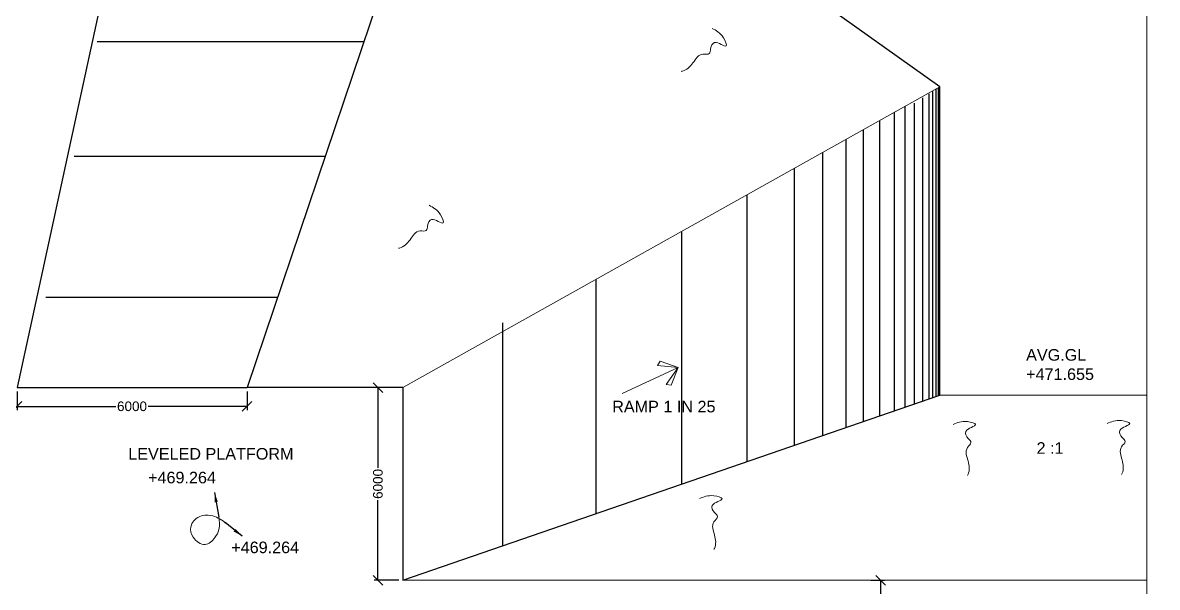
# Model space of a CAD drawing. Extents: x -793889 to 280349, y -1411811 to 21515.
# Drawn here: x -396948 to -367533, y -430370 to -415725 of the extents above; entities that cross this region are included whole.
import ezdxf

# ---------------------------------------------------------------- set-up
doc = ezdxf.new("R2010")
doc.units = 0
doc.header["$LTSCALE"] = 800
doc.header["$MEASUREMENT"] = 0
doc.layers.get('0').update_dxf_attribs({"linetype": 'CONTINUOUS'})
doc.layers.get('Defpoints').update_dxf_attribs({"linetype": 'CONTINUOUS'})
doc.layers.add('HAT', color=8, linetype='CONTINUOUS')
doc.layers.add('PLAN', color=10, linetype='CONTINUOUS')
doc.styles.add('ROMANS', font='swiss.ttf')
doc.dimstyles.new('Aqueduct', dxfattribs={"dimscale": 0, "dimtxt": 250, "dimasz": 250, "dimexe": 100, "dimexo": 100, "dimgap": 50, "dimtad": 0, "dimdec": 0, "dimdsep": 46, "dimtxsty": 'ROMANS', "dimblk": 'OBLIQUE', "dimcen": 2.5, "dimclrd": 8, "dimclre": 8, "dimclrt": 7, "dimadec": 0, "dimazin": 0, "dimtfac": 1, "dimtdec": 0, "dimtmove": 2, "dimatfit": 3, "dimfxl": 100, "dimtolj": 1, "dimtzin": 0, "dimarcsym": 0})

# ---------------------------------------------------------------- blocks, each defined once
blk = doc.blocks.new('_OBLIQUE')
at = {"color": 0, "linetype": 'ByBlock'}
blk.add_line((-0.5, -0.5), (0.5, 0.5), dxfattribs=at)
blk = doc.blocks.new('*D237')
at = {"color": 8, "lineweight": -2, "ltscale": 0.25, "transparency": 16777216}
for p, q in [((-374964, -430188), (-374609, -430188)), ((-374709, -430188), (-374709, -431266)), ((-374709, -433188), (-374709, -432110)), ((-374964, -433188), (-374609, -433188))]:
    blk.add_line(p, q, dxfattribs=at)
at = {"layer": 'Defpoints', "color": 0, "ltscale": 0.25, "transparency": 16777216}
for p in [(-375064, -430188), (-374709, -430188), (-375064, -433188)]:
    blk.add_point(p, dxfattribs=at)
at = {"color": 8, "lineweight": -2, "ltscale": 0.25, "transparency": 16777216, "xscale": 250, "yscale": 250, "zscale": 250}
for p, rotation in [((-374709, -430188), 90), ((-374709, -433188), 270)]:
    blk.add_blockref('_OBLIQUE', p, dxfattribs=dict(at, rotation=rotation))
at = {"color": 7, "ltscale": 0.25, "transparency": 16777216, "insert": (-374709, -431688), "char_height": 250, "attachment_point": 5, "rotation": 90, "style": 'ROMANS'}
blk.add_mtext('\\A1;3000', dxfattribs=at)
blk = doc.blocks.new('*D249')
at = {"color": 8, "lineweight": -2, "ltscale": 0.25, "transparency": 16777216}
for p, q in [((-397095, -425288), (-397095, -425776)), ((-391132, -425288), (-391132, -425776)), ((-397095, -425676), (-394534, -425676)), ((-391132, -425676), (-393694, -425676))]:
    blk.add_line(p, q, dxfattribs=at)
at = {"layer": 'Defpoints', "color": 0, "ltscale": 0.25, "transparency": 16777216}
for p in [(-397095, -425188), (-391132, -425188), (-391132, -425676)]:
    blk.add_point(p, dxfattribs=at)
at = {"color": 8, "lineweight": -2, "ltscale": 0.25, "transparency": 16777216, "xscale": 250, "yscale": 250, "zscale": 250, "rotation": 180}
blk.add_blockref('_OBLIQUE', (-397095, -425676), dxfattribs=at)
at = {"color": 8, "lineweight": -2, "ltscale": 0.25, "transparency": 16777216, "xscale": 250, "yscale": 250, "zscale": 250}
blk.add_blockref('_OBLIQUE', (-391132, -425676), dxfattribs=at)
at = {"color": 7, "ltscale": 0.25, "transparency": 16777216, "insert": (-394114, -425676), "char_height": 250, "attachment_point": 5, "style": 'ROMANS'}
blk.add_mtext('\\A1;6000', dxfattribs=at)
blk = doc.blocks.new('*D250')
at = {"color": 8, "lineweight": -2, "ltscale": 0.25, "transparency": 16777216}
for p, q in [((-387197, -425188), (-387839, -425188)), ((-387739, -425188), (-387739, -427268)), ((-387739, -430188), (-387739, -428108)), ((-387197, -430188), (-387839, -430188))]:
    blk.add_line(p, q, dxfattribs=at)
at = {"layer": 'Defpoints', "color": 0, "ltscale": 0.25, "transparency": 16777216}
for p in [(-387097, -425188), (-387739, -430188), (-387097, -430188)]:
    blk.add_point(p, dxfattribs=at)
at = {"color": 8, "lineweight": -2, "ltscale": 0.25, "transparency": 16777216, "xscale": 250, "yscale": 250, "zscale": 250}
for p, rotation in [((-387739, -425188), 90), ((-387739, -430188), 270)]:
    blk.add_blockref('_OBLIQUE', p, dxfattribs=dict(at, rotation=rotation))
at = {"color": 7, "ltscale": 0.25, "transparency": 16777216, "insert": (-387739, -427688), "char_height": 250, "attachment_point": 5, "rotation": 90, "style": 'ROMANS'}
blk.add_mtext('\\A1;6000', dxfattribs=at)

msp = doc.modelspace()

# ---------------------------------------------------------------- linework, layer by layer
at = {"ltscale": 0.25}
for p, q in [((-393495.39827, -408588.07047), (-397095.39827, -425188.07047)), ((-385529.88771, -408588.07047), (-391131.98405, -425188.07047)), ((-373175.27818, -417388.07047), (-385529.88771, -408588.07047)), ((-395021.16655, -416216.91187), (-388104.43618, -416216.91187)), ((-373175.27818, -425388.07047), (-373175.27818, -417388.07047)), ((-373620.62029, -417675.9719), (-373620.62029, -425541.6179)), ((-373456.74332, -417570.02995), (-373456.74332, -425485.11552)), ((-373358.34616, -417506.41889), (-373358.34616, -425451.18963)), ((-373270.9625, -417449.92776), (-373270.9625, -425421.06102)), ((-373211.37848, -417411.40832), (-373211.37848, -425400.51733)), ((-374078.43262, -417894.08638), (-374078.43262, -425699.46488)), ((-373838.18956, -417816.62445), (-373838.18956, -425616.63259)), ((-374737.53334, -418263.3648), (-374737.53334, -425926.71314)), ((-374358.10389, -418050.77953), (-374358.10389, -425795.89143)), ((-375159.95236, -418500.03612), (-375159.95236, -426072.35702)), ((-375612.28695, -418753.46841), (-375612.28695, -426228.31535)), ((-376210.6151, -419088.69741), (-376210.6151, -426434.61012)), ((-395614.57434, -419183.9508), (-389105.73967, -419183.9508)), ((-376944.80332, -419500.04557), (-376944.80332, -426687.74745)), ((-378175.32159, -420189.47563), (-378175.32159, -427112.01211)), ((-379870.14659, -421139.04568), (-379870.14659, -427696.36291)), ((-382089.06671, -422382.25374), (-382089.06671, -428461.41402)), ((-396346.06818, -422841.42), (-390340.04658, -422841.42)), ((-384504.95999, -423512.3982), (-384504.95999, -429294.37859)), ((-397095.39827, -425188.07047), (-391131.98405, -425188.07047)), ((-387096.98405, -425188.07047), (-391131.98405, -425188.07047)), ((-387096.98405, -425188.07047), (-387096.98405, -430188.07047)), ((-387096.98405, -430188.07047), (-373175.27818, -425388.07047))]:
    msp.add_line(p, q, dxfattribs=at)
at = {"layer": 'HAT', "color": 4, "lineweight": 13, "ltscale": 0.25}
for p, q in [((-373175.27818, -417388.07047), (-387096.98405, -425188.07047)), ((-367802.40838, -425388.07047), (-373175.27818, -425388.07047)), ((-367802.40838, -430188.07047), (-387096.98405, -430188.07047))]:
    msp.add_line(p, q, dxfattribs=at)
at = {"layer": 'HAT', "color": 1, "lineweight": 13, "ltscale": 0.25}
for p, q in [((-381403.82706, -425341.7285), (-379954.25636, -424666.40371)), ((-380494.11287, -424617.2206), (-380419.74715, -424508.5455)), ((-379954.25636, -424666.40371), (-380494.11287, -424617.2206)), ((-380494.11287, -424617.2206), (-380494.11287, -424617.2206)), ((-380419.74715, -424508.5455), (-379954.25636, -424666.40371)), ((-379954.25636, -424666.40371), (-380263.90632, -425111.35419)), ((-380132.86411, -425124.33401), (-379954.25636, -424666.40371)), ((-380263.90632, -425111.35419), (-380263.90632, -425111.35419)), ((-380263.90632, -425111.35419), (-380132.86411, -425124.33401))]:
    msp.add_line(p, q, dxfattribs=at)
at = {"layer": 'HAT', "color": 9, "lineweight": 13, "ltscale": 0.25}
msp.add_lwpolyline([(-367802.40838, -403991.61636), (-367802.40838, -438615.26972), (-367532.94997, -438615.26972), (-368287.92432, -438913.29486), (-367802.40838, -438913.29486), (-367802.40838, -482725.6793)], dxfattribs=at)
at = {"layer": 'HAT', "lineweight": 13, "ltscale": 0.25}
msp.add_spline([(-391260.02146, -429043.20908), (-391703.96305, -428687.25586), (-392067.02792, -428504.17035), (-392373.86268, -428539.47179), (-392588.04352, -428797.04253), (-392526.51888, -429072.63628), (-392220.6594, -429260.96078), (-391963.45683, -429078.77277), (-391859.72985, -428874.57872), (-391873.29257, -428493.64014), (-391927.11963, -428145.23401)], degree=3, dxfattribs=at)
at = {"layer": 'PLAN', "lineweight": 13}
for points in [[(-379076.48356, -415872.11734), (-378783.82067, -416118.28482), (-378711.33946, -416329.16743), (-379011.13564, -416242.2925), (-379114.31576, -416401.52146), (-379149.53704, -416525.65631), (-379311.18615, -416539.60494), (-379571.36585, -416766.66557), (-379840.90821, -416982.00696), (-379873.70934, -416989.01307)], [(-386412.01077, -420460.63721), (-386119.34788, -420706.80469), (-386046.86667, -420917.6873), (-386346.66285, -420830.81237), (-386449.84297, -420990.04133), (-386485.06425, -421114.17618), (-386646.71336, -421128.12481), (-386906.89306, -421355.18544), (-387176.43542, -421570.52683), (-387209.23655, -421577.53294)], [(-372828.67429, -426147.62529), (-372453.67429, -426072.62529), (-372243.67429, -426147.62529), (-372498.67429, -426327.62529), (-372438.67429, -426507.62529), (-372363.67429, -426612.62529), (-372453.67429, -426747.62529), (-372438.67429, -427092.62529), (-372438.67429, -427437.62529), (-372453.67429, -427467.62529)], [(-368834.09876, -426122.50138), (-368459.09876, -426047.50138), (-368249.09876, -426122.50138), (-368504.09876, -426302.50138), (-368444.09876, -426482.50138), (-368369.09876, -426587.50138), (-368459.09876, -426722.50138), (-368444.09876, -427067.50138), (-368444.09876, -427412.50138), (-368459.09876, -427442.50138)], [(-379402.37174, -428070.43443), (-379027.37174, -427995.43443), (-378817.37174, -428070.43443), (-379072.37174, -428250.43443), (-379012.37174, -428430.43443), (-378937.37174, -428535.43443), (-379027.37174, -428670.43443), (-379012.37174, -429015.43443), (-379012.37174, -429360.43443), (-379027.37174, -429390.43443)]]:
    msp.add_spline(points, degree=3, dxfattribs=at)

# ---------------------------------------------------------------- texts
at = {"layer": 'HAT', "color": 7, "lineweight": 13, "char_height": 300, "style": 'ROMANS'}
for s, insert, attachment_point in [('AVG.GL\\P+471.655', (-370934.00098, -424191.66023), 1), ('RAMP 1 IN 25', (-381664.98822, -425532.26859), 1), ('LEVELED PLATFORM', (-389927.43691, -427061.42025), 9), ('2 :1', (-369964.08755, -426606.64166), 3), ('\\P+469.264', (-393697.81869, -426872.98732), 1), ('\\P+469.264', (-391541.61555, -428684.37448), 1)]:
    msp.add_mtext(s, dxfattribs=dict(at, insert=insert, attachment_point=attachment_point))

# ---------------------------------------------------------------- dimensions: what is measured, and where the dimension line sits
at = {"ltscale": 0.25}
dim = msp.add_linear_dim(base=(-391131.98405, -425675.54873), p1=(-397095.39827, -425188.07047), p2=(-391131.98405, -425188.07047), text='6000', dimstyle='Aqueduct', override={"dimscale": 1, "dimfxl": 200}, dxfattribs=at)
dim.commit()
dim.dimension.update_dxf_attribs({"geometry": '*D249', "text_midpoint": (-394113.69116, -425675.54873)})
dim = msp.add_linear_dim(base=(-387738.98627, -430188.07047), p1=(-387096.98405, -425188.07047), p2=(-387096.98405, -430188.07047), angle=90, text='6000', dimstyle='Aqueduct', override={"dimscale": 1, "dimfxl": 200}, dxfattribs=at)
dim.commit()
dim.dimension.update_dxf_attribs({"geometry": '*D250', "text_midpoint": (-387738.98627, -427688.07047)})
dim = msp.add_linear_dim(base=(-374708.54153, -430188.07047), p1=(-375063.99745, -433188.07047), p2=(-375063.99745, -430188.07047), angle=90, dimstyle='Aqueduct', override={"dimscale": 1}, dxfattribs=at)
dim.commit()
dim.dimension.update_dxf_attribs({"geometry": '*D237', "text_midpoint": (-374708.54153, -431688.07047)})

# ---------------------------------------------------------------- leaders
at = {"layer": 'HAT', "lineweight": 13, "ltscale": 0.25}
for points in [[(-391974.00775, -427911.03172), (-391864.68249, -428547.58581)], [(-391260.02146, -429043.20908), (-391702.7516, -428688.12914)]]:
    msp.add_leader(points, dimstyle='Aqueduct', override={"dimscale": 1}, dxfattribs=at)

doc.saveas('drawing.dxf')
